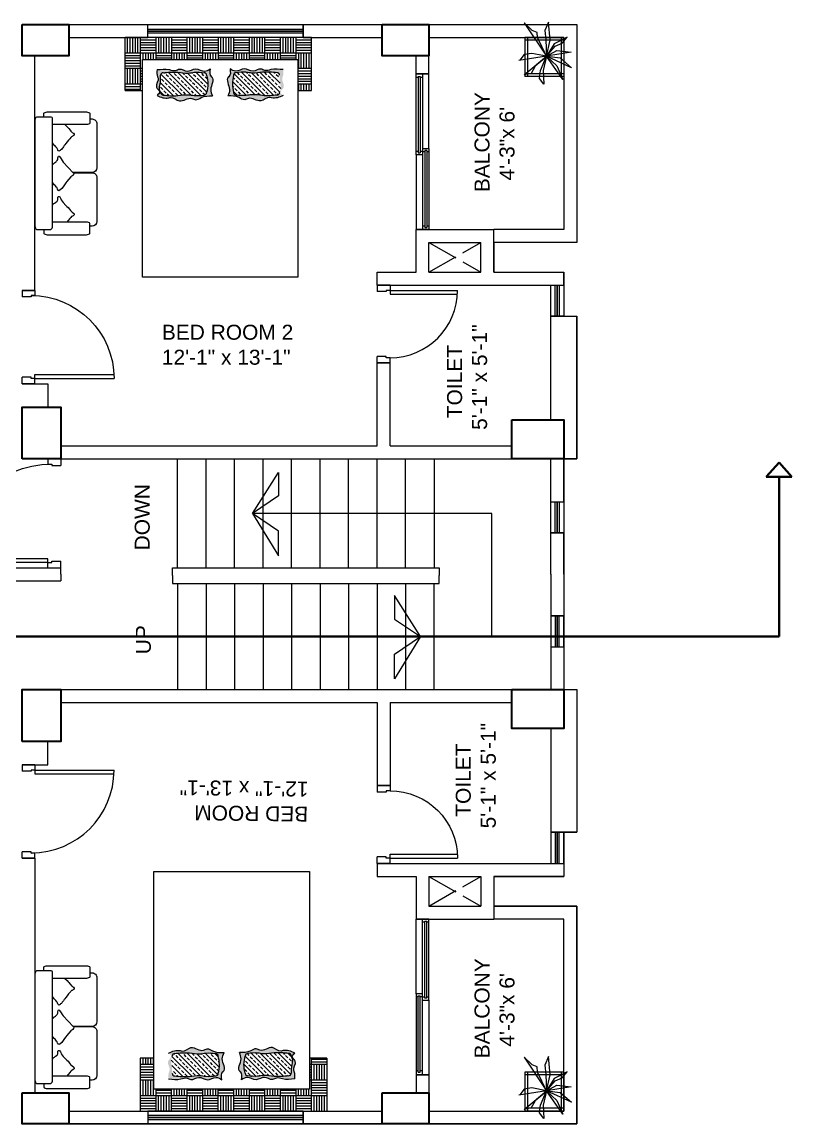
# Model space of a CAD drawing. Header units: inches. Extents: x -6918 to 21732, y -6368 to 1797.
# Drawn here: x 12788.4 to 13085.5, y -3808.2 to -3383.2 of the extents above; entities that cross this region are included whole.
import ezdxf

# ---------------------------------------------------------------- set-up
doc = ezdxf.new("R2010")
doc.units = ezdxf.units.IN
doc.header["$MEASUREMENT"] = 0
doc.linetypes.add('ACAD_ISO02W100', pattern=[15, 12, -3])
for name, color, linetype, lineweight in [('COLOUMN', 10, 'Continuous', 35), ('DIM', 10, 'Continuous', 18), ('dim-8', 7, 'Continuous', 9), ('Dimensoin', 98, 'Continuous', 9), ('Door', 6, 'Continuous', 15), ('FTOB', 252, 'Continuous', 18), ('funiture', 250, 'Continuous', 9), ('FUR', 251, 'Continuous', 9), ('furniture', 21, 'Continuous', 15), ('LINE', 250, 'Continuous', 15), ('Raling', 1, 'Continuous', 15), ('STAIR', 32, 'Continuous', 25), ('Varanda', 16, 'Continuous', 15), ('WALL', 7, 'Continuous', 20), ('WINDOW', 5, 'Continuous', 25)]:
    doc.layers.add(name, color=color, linetype=linetype, lineweight=lineweight)
doc.layers.add('DOT', color=140, linetype='ACAD_ISO02W100')
doc.styles.get("Standard").update_dxf_attribs({"font": 'arial.ttf'})

# ---------------------------------------------------------------- blocks, each defined once
blk = doc.blocks.new('A$C71373806')
at = {"layer": 'Door'}
for p, q in [((2, 5), (2, 31)), ((3.5, 5), (3.5, 30.96)), ((0, 5), (0, 0)), ((0, 5), (2, 5)), ((2, 5), (2, 3.5)), ((2, 5), (3.5, 5)), ((28, 5), (28, 3.5)), ((30, 5), (28, 5)), ((30, 5), (30, 0)), ((0, 0), (2.5, 0)), ((2, 3.5), (2.5, 3.5)), ((2.5, 3.5), (2.5, 0)), ((27.5, 3.5), (27.5, 0)), ((28, 3.5), (27.5, 3.5)), ((30, 0), (27.5, 0))]:
    blk.add_line(p, q, dxfattribs=at)
blk.add_arc((2, 5), 26, 0, 90, dxfattribs=at)
blk = doc.blocks.new('M door')
at = {"layer": 'Door'}
for p, q in [((10890.88, 11660.35), (10895.88, 11660.35)), ((10890.88, 11660.35), (10890.88, 11658.35)), ((10890.88, 11658.35), (10892.38, 11658.35)), ((10892.38, 11658.35), (10892.38, 11657.85)), ((10892.38, 11657.85), (10895.88, 11657.85)), ((10895.88, 11660.35), (10895.88, 11657.85)), ((10890.88, 11627.85), (10860.42, 11627.85)), ((10890.88, 11626.35), (10890.88, 11627.85)), ((10890.88, 11626.35), (10860.38, 11626.35)), ((10890.88, 11624.35), (10890.88, 11626.35)), ((10890.88, 11626.35), (10892.38, 11626.35)), ((10890.88, 11624.35), (10895.88, 11624.35)), ((10892.38, 11626.85), (10895.88, 11626.85)), ((10892.38, 11626.35), (10892.38, 11626.85)), ((10895.88, 11624.35), (10895.88, 11626.85))]:
    blk.add_line(p, q, dxfattribs=at)
blk.add_arc((10892.38, 11626.35), 32, 90, 180, dxfattribs=at)
blk = doc.blocks.new('door')
at = {"layer": 'Door'}
for p, q in [((380.47, 5770.2), (375.47, 5770.2)), ((375.47, 5770.2), (375.47, 5767.7)), ((378.97, 5767.7), (375.47, 5767.7)), ((380.47, 5768.2), (378.97, 5768.2)), ((378.97, 5768.2), (378.97, 5767.7)), ((380.47, 5770.2), (380.47, 5768.2)), ((375.47, 5728.2), (375.47, 5730.7)), ((378.97, 5730.7), (375.47, 5730.7)), ((378.97, 5730.2), (378.97, 5730.7)), ((380.47, 5730.2), (378.97, 5730.2)), ((380.47, 5731.7), (416.94, 5731.7)), ((380.47, 5730.2), (380.47, 5731.7)), ((380.47, 5730.2), (416.97, 5730.2)), ((380.47, 5728.2), (380.47, 5730.2)), ((380.47, 5728.2), (375.47, 5728.2))]:
    blk.add_line(p, q, dxfattribs=at)
blk.add_arc((378.97, 5730.2), 38, 0, 90, dxfattribs=at)
blk = doc.blocks.new('ADFSDF')
at = {"layer": 'COLOUMN'}
for points in [[(-22315.73, -19438.6), (-22315.73, -19456.6), (-22327.73, -19456.6), (-22327.73, -19438.6)], [(-22180.23, -19438.6), (-22160.23, -19438.6), (-22160.23, -19453.6), (-22180.23, -19453.6)], [(-22071.23, -19438.6), (-22051.23, -19438.6), (-22051.23, -19453.6), (-22071.23, -19453.6)], [(-21903.73, -19438.6), (-21903.73, -19456.6), (-21915.73, -19456.6), (-21915.73, -19438.6)], [(-22315.73, -19577.6), (-22315.73, -19595.6), (-22327.73, -19595.6), (-22327.73, -19577.6)], [(-21903.73, -19577.6), (-21903.73, -19595.6), (-21915.73, -19595.6), (-21915.73, -19577.6)], [(-22160.23, -19627.6), (-22160.23, -19647.6), (-22175.23, -19647.6), (-22175.23, -19627.6)], [(-22056.23, -19627.6), (-22056.23, -19647.6), (-22071.23, -19647.6), (-22071.23, -19627.6)]]:
    blk.add_lwpolyline(points, close=True, dxfattribs=at)
blk = doc.blocks.new('A$C33DE3946')
at = {"layer": 'funiture', "linetype": 'ByBlock', "ltscale": 50}
h = blk.add_hatch(color=146, dxfattribs=at)
edge = h.paths.add_edge_path()
edge.add_spline(control_points=[(26.11, 44.95), (25.33, 45.31), (23.06, 46.36), (19.74, 43.94), (18.12, 46.16), (16.86, 45.98), (15.66, 45.81)], knot_values=[0, 0, 0, 0, 2.535089, 7.417238, 7.565084, 10.641303, 10.641303, 10.641303, 10.641303], degree=3, periodic=0)
edge.add_spline(control_points=[(15.66, 45.81), (16.11, 46.53), (17.22, 48.33), (14.72, 51.39), (17.5, 54.6), (15.14, 57.26), (16.65, 59.45), (15.53, 62.38), (15.8, 64.74), (15.97, 66.32)], knot_values=[0, 0, 0, 0, 2.365898, 5.877054, 9.315251, 12.442743, 14.040477, 16.397017, 21.143287, 21.143287, 21.143287, 21.143287], degree=3, periodic=0)
edge.add_spline(control_points=[(15.97, 66.32), (16.94, 66.42), (18.07, 66.54), (20.14, 65.41), (22.47, 67.79), (24.5, 64.66), (25.5, 65.85), (25.92, 66.35)], knot_values=[0, 0, 0, 0, 2.808231, 3.268551, 6.873507, 9.111892, 10.726097, 10.726097, 10.726097, 10.726097], degree=3, periodic=0)
edge.add_spline(control_points=[(25.92, 66.35), (26.58, 64.85), (27.34, 63.09), (26.29, 60.15), (29.54, 57.41), (26.08, 53.93), (28.02, 51.24), (26.07, 48.7), (26.09, 46.44), (26.11, 44.95)], knot_values=[0, 0, 0, 0, 4.610529, 5.374615, 9.016949, 13.930416, 15.45398, 17.711327, 22.172351, 22.172351, 22.172351, 22.172351], degree=3, periodic=0)
edge = h.paths.add_edge_path(flags=16)
edge.add_spline(control_points=[(18.14, 47.2), (19.28, 46.96), (21.49, 46.49), (23.7, 46.97), (24.78, 47.2)], knot_values=[0, 0, 0, 0, 3.429086, 6.69861, 6.69861, 6.69861, 6.69861], degree=3, periodic=0)
edge.add_ellipse((24.78, 48.2), major_axis=(0.708, 0.708), ratio=1, start_angle=225.0292, end_angle=312.4047)
edge.add_spline(control_points=[(25.78, 48.15), (25.92, 49.42), (26.15, 51.51), (25.4, 54.88), (26.27, 58.89), (25.96, 62.08), (25.78, 63.96)], knot_values=[0, 0, 0, 0, 3.808144, 6.257194, 10.21247, 15.843289, 15.843289, 15.843289, 15.843289], degree=3, periodic=0)
edge.add_ellipse((24.78, 63.96), major_axis=(0.707, 0.707), ratio=1, start_angle=315.4095, end_angle=405)
edge.add_spline(control_points=[(24.78, 64.96), (24.32, 65.16), (23.28, 65.63), (21.02, 64.97), (19.27, 64.96), (18.14, 64.96)], knot_values=[0, 0, 0, 0, 1.462449, 3.329855, 6.731129, 6.731129, 6.731129, 6.731129], degree=3, periodic=0)
edge.add_ellipse((18.14, 63.96), major_axis=(-0.707, 0.707), ratio=1, start_angle=-45, end_angle=45)
edge.add_spline(control_points=[(17.14, 63.96), (16.96, 62.08), (16.65, 58.89), (17.52, 54.88), (16.77, 51.51), (17, 49.42), (17.15, 48.15)], knot_values=[0, 0, 0, 0, 5.630819, 9.586095, 12.035145, 15.843289, 15.843289, 15.843289, 15.843289], degree=3, periodic=0)
edge.add_ellipse((18.14, 48.2), major_axis=(0.707, 0.707), ratio=1, start_angle=137.5277, end_angle=225)
h = blk.add_hatch(color=146, dxfattribs=at)
edge = h.paths.add_edge_path()
edge.add_spline(control_points=[(25.92, 17.65), (25.5, 18.15), (24.5, 19.34), (22.47, 16.21), (20.14, 18.59), (18.07, 17.46), (16.94, 17.58), (15.97, 17.68)], knot_values=[0, 0, 0, 0, 1.614205, 3.85259, 7.457546, 7.917867, 10.726097, 10.726097, 10.726097, 10.726097], degree=3, periodic=0)
edge.add_spline(control_points=[(15.97, 17.68), (15.8, 19.26), (15.53, 21.62), (16.65, 24.55), (15.14, 26.74), (17.5, 29.4), (14.72, 32.61), (17.22, 35.67), (16.11, 37.47), (15.66, 38.19)], knot_values=[0, 0, 0, 0, 4.74627, 7.10281, 8.700544, 11.828036, 15.266233, 18.777389, 21.143287, 21.143287, 21.143287, 21.143287], degree=3, periodic=0)
edge.add_spline(control_points=[(15.66, 38.19), (16.86, 38.02), (18.12, 37.84), (19.74, 40.06), (23.06, 37.64), (25.33, 38.69), (26.11, 39.05)], knot_values=[0, 0, 0, 0, 3.076219, 3.224065, 8.106215, 10.641303, 10.641303, 10.641303, 10.641303], degree=3, periodic=0)
edge.add_spline(control_points=[(26.11, 39.05), (26.09, 37.56), (26.07, 35.3), (28.02, 32.76), (26.08, 30.07), (29.54, 26.59), (26.29, 23.85), (27.34, 20.91), (26.58, 19.15), (25.92, 17.65)], knot_values=[0, 0, 0, 0, 4.461025, 6.718371, 8.241935, 13.155403, 16.797737, 17.561823, 22.172351, 22.172351, 22.172351, 22.172351], degree=3, periodic=0)
edge = h.paths.add_edge_path(flags=16)
edge.add_spline(control_points=[(24.78, 36.8), (23.7, 37.03), (21.49, 37.51), (19.28, 37.04), (18.14, 36.8)], knot_values=[0, 0, 0, 0, 3.269523, 6.69861, 6.69861, 6.69861, 6.69861], degree=3, periodic=0)
edge.add_ellipse((18.14, 35.8), major_axis=(-0.707, 0.707), ratio=1, start_angle=-45, end_angle=42.4723)
edge.add_spline(control_points=[(17.15, 35.85), (17, 34.58), (16.77, 32.49), (17.52, 29.12), (16.65, 25.11), (16.96, 21.92), (17.14, 20.04)], knot_values=[0, 0, 0, 0, 3.808144, 6.257194, 10.21247, 15.843289, 15.843289, 15.843289, 15.843289], degree=3, periodic=0)
edge.add_ellipse((18.14, 20.04), major_axis=(0.707, 0.707), ratio=1, start_angle=135, end_angle=225)
edge.add_spline(control_points=[(18.14, 19.04), (19.27, 19.04), (21.02, 19.03), (23.28, 18.37), (24.32, 18.84), (24.78, 19.04)], knot_values=[0, 0, 0, 0, 3.401273, 5.26868, 6.731129, 6.731129, 6.731129, 6.731129], degree=3, periodic=0)
edge.add_ellipse((24.78, 20.04), major_axis=(-0.707, 0.707), ratio=1, start_angle=135, end_angle=224.5905)
edge.add_spline(control_points=[(25.78, 20.04), (25.96, 21.92), (26.27, 25.11), (25.4, 29.12), (26.15, 32.49), (25.92, 34.58), (25.78, 35.85)], knot_values=[0, 0, 0, 0, 5.630819, 9.586095, 12.035145, 15.843289, 15.843289, 15.843289, 15.843289], degree=3, periodic=0)
edge.add_ellipse((24.78, 35.8), major_axis=(-0.708, 0.708), ratio=1, start_angle=227.5953, end_angle=314.9708)
at = {"layer": 'funiture', "color": 146, "linetype": 'ByBlock', "lineweight": 9, "ltscale": 50}
for p, q in [((9.59, 77.31), (3.59, 77.31)), ((3.59, 77.31), (3.59, 71.31)), ((4.59, 77.31), (4.59, 71.31)), ((5.59, 77.31), (5.59, 71.31)), ((6.59, 77.31), (6.59, 71.31)), ((7.59, 77.31), (7.59, 71.31)), ((8.59, 77.31), (8.59, 71.31)), ((15.59, 77.31), (9.59, 77.31)), ((9.59, 77.31), (9.59, 71.31)), ((21.59, 77.31), (15.59, 77.31)), ((15.59, 77.31), (15.59, 72)), ((16.59, 77.31), (16.59, 72)), ((17.59, 77.31), (17.59, 72)), ((18.59, 77.31), (18.59, 72)), ((19.59, 77.31), (19.59, 72)), ((20.59, 77.31), (20.59, 72)), ((24, 77.31), (21.59, 77.31)), ((21.59, 77.31), (21.59, 72)), ((24, 72), (24, 77.31)), ((15.59, 76.31), (9.59, 76.31)), ((15.59, 75.31), (9.59, 75.31)), ((15.59, 74.31), (9.59, 74.31)), ((15.59, 73.31), (9.59, 73.31)), ((15.59, 72.31), (9.59, 72.31)), ((24, 76.31), (21.59, 76.31)), ((24, 75.31), (21.59, 75.31)), ((24, 74.31), (21.59, 74.31)), ((24, 73.31), (21.59, 73.31)), ((24, 72.31), (21.59, 72.31)), ((9.59, 71.31), (3.59, 71.31)), ((3.59, 71.31), (3.59, 65.31)), ((9.59, 70.31), (3.59, 70.31)), ((9.59, 69.31), (3.59, 69.31)), ((9.59, 68.31), (3.59, 68.31)), ((12, 71.31), (9.59, 71.31)), ((9.59, 71.31), (9.59, 65.31)), ((10.59, 71.31), (10.59, 65.31)), ((11.59, 71.31), (11.59, 65.31)), ((9.59, 67.31), (3.59, 67.31)), ((9.59, 66.31), (3.59, 66.31)), ((3.59, 65.31), (3.59, 59.31)), ((9.59, 65.31), (3.59, 65.31)), ((4.59, 65.31), (4.59, 59.31)), ((5.59, 65.31), (5.59, 59.31)), ((6.59, 65.31), (6.59, 59.31)), ((7.59, 65.31), (7.59, 59.31)), ((8.59, 65.31), (8.59, 59.31)), ((9.59, 65.31), (9.59, 59.31)), ((12, 65.31), (9.59, 65.31)), ((12, 64.31), (9.59, 64.31)), ((12, 63.31), (9.59, 63.31)), ((12, 62.31), (9.59, 62.31)), ((12, 61.31), (9.59, 61.31)), ((12, 60.31), (9.59, 60.31)), ((9.59, 59.31), (3.59, 59.31)), ((3.59, 59.31), (3.59, 53.31)), ((9.59, 58.31), (3.59, 58.31)), ((9.59, 57.31), (3.59, 57.31)), ((9.59, 56.31), (3.59, 56.31)), ((9.59, 55.31), (3.59, 55.31)), ((12, 59.31), (9.59, 59.31)), ((9.59, 59.31), (9.59, 53.31)), ((10.59, 59.31), (10.59, 53.31)), ((11.59, 59.31), (11.59, 53.31)), ((9.59, 54.31), (3.59, 54.31)), ((9.59, 53.31), (3.59, 53.31)), ((3.59, 53.31), (3.59, 47.31)), ((4.59, 53.31), (4.59, 47.31)), ((5.59, 53.31), (5.59, 47.31)), ((6.59, 53.31), (6.59, 47.31)), ((7.59, 53.31), (7.59, 47.31)), ((8.59, 53.31), (8.59, 47.31)), ((12, 53.31), (9.59, 53.31)), ((9.59, 53.31), (9.59, 47.31)), ((12, 52.31), (9.59, 52.31)), ((12, 51.31), (9.59, 51.31)), ((9.59, 47.31), (3.59, 47.31)), ((3.59, 47.31), (3.59, 41.31)), ((12, 50.31), (9.59, 50.31)), ((12, 49.31), (9.59, 49.31)), ((12, 48.31), (9.59, 48.31)), ((12, 47.31), (9.59, 47.31)), ((9.59, 47.31), (9.59, 41.31)), ((10.59, 47.31), (10.59, 41.31)), ((11.59, 47.31), (11.59, 41.31)), ((9.59, 46.31), (3.59, 46.31)), ((9.59, 45.31), (3.59, 45.31)), ((9.59, 44.31), (3.59, 44.31)), ((9.59, 43.31), (3.59, 43.31)), ((9.59, 42.31), (3.59, 42.31)), ((9.59, 41.31), (3.59, 41.31)), ((3.59, 41.31), (3.59, 35.31)), ((4.59, 41.31), (4.59, 35.31)), ((5.59, 41.31), (5.59, 35.31)), ((6.59, 41.31), (6.59, 35.31)), ((7.59, 41.31), (7.59, 35.31)), ((8.59, 41.31), (8.59, 35.31)), ((12, 41.31), (9.59, 41.31)), ((9.59, 41.31), (9.59, 35.31)), ((12, 40.31), (9.59, 40.31)), ((12, 39.31), (9.59, 39.31)), ((12, 38.31), (9.59, 38.31)), ((9.59, 35.31), (3.59, 35.31)), ((3.59, 35.31), (3.59, 29.31)), ((9.59, 34.31), (3.59, 34.31)), ((12, 37.31), (9.59, 37.31)), ((12, 36.31), (9.59, 36.31)), ((12, 35.31), (9.59, 35.31)), ((9.59, 35.31), (9.59, 29.31)), ((10.59, 35.31), (10.59, 29.31)), ((11.59, 35.31), (11.59, 29.31)), ((9.59, 33.31), (3.59, 33.31)), ((9.59, 32.31), (3.59, 32.31)), ((9.59, 31.31), (3.59, 31.31)), ((9.59, 30.31), (3.59, 30.31)), ((9.59, 29.31), (3.59, 29.31)), ((3.59, 29.31), (3.59, 23.31)), ((4.59, 29.31), (4.59, 23.31)), ((5.59, 29.31), (5.59, 23.31)), ((6.59, 29.31), (6.59, 23.31)), ((7.59, 29.31), (7.59, 23.31)), ((8.59, 29.31), (8.59, 23.31)), ((12, 29.31), (9.59, 29.31)), ((9.59, 29.31), (9.59, 23.31)), ((12, 28.31), (9.59, 28.31)), ((12, 27.31), (9.59, 27.31)), ((12, 26.31), (9.59, 26.31)), ((9.59, 23.31), (3.59, 23.31)), ((3.59, 23.31), (3.59, 17.31)), ((9.59, 22.31), (3.59, 22.31)), ((9.59, 21.31), (3.59, 21.31)), ((12, 25.31), (9.59, 25.31)), ((12, 24.31), (9.59, 24.31)), ((12, 23.31), (9.59, 23.31)), ((9.59, 23.31), (9.59, 17.31)), ((10.59, 23.31), (10.59, 17.31)), ((11.59, 23.31), (11.59, 17.31)), ((9.59, 20.31), (3.59, 20.31)), ((9.59, 19.31), (3.59, 19.31)), ((9.59, 18.31), (3.59, 18.31)), ((9.59, 17.31), (3.59, 17.31)), ((3.59, 17.31), (3.59, 11.31)), ((4.59, 17.31), (4.59, 11.31)), ((5.59, 17.31), (5.59, 11.31)), ((6.59, 17.31), (6.59, 11.31)), ((7.59, 17.31), (7.59, 11.31)), ((8.59, 17.31), (8.59, 11.31)), ((12, 17.31), (9.59, 17.31)), ((9.59, 17.31), (9.59, 11.31)), ((12, 16.31), (9.59, 16.31)), ((12, 15.31), (9.59, 15.31)), ((12, 14.31), (9.59, 14.31)), ((12, 13.31), (9.59, 13.31)), ((9.59, 11.31), (3.59, 11.31)), ((3.59, 11.31), (3.59, 5.31)), ((9.59, 10.31), (3.59, 10.31)), ((9.59, 9.31), (3.59, 9.31)), ((12, 12.31), (9.59, 12.31)), ((15.59, 11.31), (9.59, 11.31)), ((9.59, 11.31), (9.59, 5.31)), ((10.59, 11.31), (10.59, 5.31)), ((11.59, 11.31), (11.59, 5.31)), ((12.59, 11.31), (12.59, 5.31)), ((13.59, 11.31), (13.59, 5.31)), ((14.59, 11.31), (14.59, 5.31)), ((15.59, 12), (15.59, 11.31)), ((21.59, 11.31), (15.59, 11.31)), ((15.59, 11.31), (15.59, 5.31)), ((21.59, 10.31), (15.59, 10.31)), ((21.59, 9.31), (15.59, 9.31)), ((16.59, 12), (16.59, 11.31)), ((17.59, 12), (17.59, 11.31)), ((18.59, 12), (18.59, 11.31)), ((19.59, 12), (19.59, 11.31)), ((20.59, 12), (20.59, 11.31)), ((21.59, 12), (21.59, 11.31)), ((24, 11.31), (21.59, 11.31)), ((21.59, 11.31), (21.59, 5.31)), ((22.59, 11.31), (22.59, 5.31)), ((23.59, 11.31), (23.59, 5.31)), ((24, 5.31), (24, 12)), ((9.59, 8.31), (3.59, 8.31)), ((9.59, 7.31), (3.59, 7.31)), ((9.59, 6.31), (3.59, 6.31)), ((9.59, 5.31), (3.59, 5.31)), ((15.59, 5.31), (9.59, 5.31)), ((21.59, 8.31), (15.59, 8.31)), ((21.59, 7.31), (15.59, 7.31)), ((21.59, 6.31), (15.59, 6.31)), ((21.59, 5.31), (15.59, 5.31)), ((24, 5.31), (21.59, 5.31))]:
    blk.add_line(p, q, dxfattribs=at)
at = {"layer": 'funiture', "color": 146, "ltscale": 20}
for p, q in [((12, 12), (12, 72)), ((12, 72), (96, 72)), ((96, 72), (96, 12)), ((96, 12), (12, 12))]:
    blk.add_line(p, q, dxfattribs=at)
at = {"layer": 'funiture', "color": 146, "linetype": 'ByBlock', "ltscale": 50}
for p, q in [((21.19, 65.12), (16.9, 60.83)), ((24.62, 65.03), (17.04, 57.44)), ((18.79, 64.49), (17.91, 63.61)), ((21.88, 64.05), (21, 63.17)), ((23.21, 65.38), (22.33, 64.49)), ((25.7, 64.34), (25.42, 64.05)), ((17.91, 60.08), (17.02, 59.19)), ((17.46, 63.17), (17.03, 62.73)), ((25.89, 62.76), (17.25, 54.12)), ((19.23, 61.4), (18.35, 60.52)), ((20.56, 62.73), (19.67, 61.84)), ((21, 59.63), (20.12, 58.75)), ((22.33, 60.96), (21.44, 60.08)), ((23.65, 62.29), (22.77, 61.4)), ((24.98, 63.61), (24.09, 62.73)), ((25.42, 60.52), (24.54, 59.63)), ((26.01, 61.11), (25.86, 60.96)), ((26.04, 59.37), (16.95, 50.28)), ((18.35, 56.98), (17.46, 56.1)), ((25.66, 55.46), (17.58, 47.37)), ((19.67, 58.31), (18.79, 57.42)), ((21.44, 56.54), (20.56, 55.66)), ((22.77, 57.87), (21.88, 56.98)), ((24.09, 59.19), (23.21, 58.31)), ((24.54, 56.1), (23.65, 55.21)), ((25.86, 57.42), (24.98, 56.54)), ((17.46, 52.56), (16.99, 52.09)), ((18.79, 53.89), (17.91, 53)), ((20.12, 55.21), (19.23, 54.33)), ((20.56, 52.12), (19.67, 51.24)), ((25.92, 52.18), (20.52, 46.78)), ((21.88, 53.45), (21, 52.56)), ((23.21, 54.77), (22.33, 53.89)), ((23.65, 51.68), (22.77, 50.79)), ((24.98, 53), (24.09, 52.12)), ((25.71, 53.74), (25.42, 53.45)), ((17.91, 49.47), (17.09, 48.65)), ((19.23, 50.79), (18.35, 49.91)), ((19.67, 47.7), (18.99, 47.02)), ((21, 49.03), (20.12, 48.14)), ((22.33, 50.35), (21.44, 49.47)), ((22.77, 47.26), (22.27, 46.76)), ((24.09, 48.58), (23.21, 47.7)), ((25.82, 48.54), (24.39, 47.11)), ((25.42, 49.91), (24.54, 49.03)), ((25.98, 50.47), (25.86, 50.35)), ((25.91, 34.5), (16.93, 25.51)), ((21.62, 37.27), (16.94, 32.6)), ((17.02, 34.44), (17, 34.42)), ((24.7, 36.82), (17.28, 29.4)), ((18.35, 35.77), (17.46, 34.88)), ((19.67, 37.09), (18.79, 36.21)), ((20.12, 34), (19.23, 33.12)), ((21.44, 35.33), (20.56, 34.44)), ((22.77, 36.65), (21.88, 35.77)), ((23.23, 37.11), (23.21, 37.09)), ((24.54, 34.88), (23.65, 34)), ((25.74, 36.09), (24.98, 35.33)), ((25.79, 30.83), (16.97, 22.01)), ((17.46, 31.35), (17.11, 31)), ((18.79, 32.68), (17.91, 31.79)), ((20.56, 30.91), (19.67, 30.02)), ((21.88, 32.23), (21, 31.35)), ((23.21, 33.56), (22.33, 32.68)), ((23.65, 30.47), (22.77, 29.58)), ((24.98, 31.79), (24.09, 30.91)), ((25.98, 32.8), (25.42, 32.23)), ((17.91, 28.26), (17.16, 27.51)), ((25.79, 27.3), (17.66, 19.17)), ((19.23, 29.58), (18.35, 28.7)), ((19.67, 26.49), (18.79, 25.6)), ((21, 27.81), (20.12, 26.93)), ((22.33, 29.14), (21.44, 28.26)), ((22.77, 26.05), (21.88, 25.16)), ((24.09, 27.37), (23.21, 26.49)), ((25.42, 28.7), (24.54, 27.81)), ((25.86, 25.6), (24.98, 24.72)), ((17.02, 23.84), (16.88, 23.7)), ((18.35, 25.16), (17.46, 24.28)), ((18.79, 22.07), (17.91, 21.18)), ((20.12, 23.39), (19.23, 22.51)), ((21.44, 24.72), (20.56, 23.84)), ((26.04, 24.02), (20.94, 18.91)), ((21.88, 21.63), (21, 20.74)), ((23.21, 22.95), (22.33, 22.07)), ((24.54, 24.28), (23.65, 23.39)), ((25.97, 22.17), (25.42, 21.63)), ((17.46, 20.74), (17.11, 20.39)), ((20.56, 20.3), (19.67, 19.42)), ((23.65, 19.86), (22.77, 18.97)), ((24.98, 21.18), (24.09, 20.3)), ((25.8, 20.24), (24.46, 18.9))]:
    blk.add_line(p, q, dxfattribs=at)
for centre, start, end in [((18.14, 63.96), 90, 180), ((24.78, 63.96), 0, 90), ((24.78, 48.2), 270.0292, 357.4047), ((24.78, 35.8), 2.5953, 89.9708), ((18.14, 20.04), 180, 270), ((24.78, 20.04), 270, 0)]:
    blk.add_arc(centre, 1, start, end, dxfattribs=at)
at = {"layer": 'funiture', "color": 146, "linetype": 'ByBlock', "lineweight": 0, "ltscale": 50}
for centre, start, end in [((18.14, 48.2), 182.5277, 270), ((18.14, 35.8), 90, 177.4723)]:
    blk.add_arc(centre, 1, start, end, dxfattribs=at)
at = {"layer": 'funiture', "color": 146, "linetype": 'ByBlock', "ltscale": 50}
for points, knots in [([(15.97, 66.32), (15.8, 64.74), (15.53, 62.38), (16.65, 59.45), (15.14, 57.26), (17.5, 54.6), (14.72, 51.39), (17.22, 48.33), (16.11, 46.53), (15.66, 45.81)], [0, 0, 0, 0, 4.74627, 7.10281, 8.700544, 11.828036, 15.266233, 18.777389, 21.143287, 21.143287, 21.143287, 21.143287]), ([(17.14, 63.96), (16.96, 62.08), (16.65, 58.89), (17.52, 54.88), (16.77, 51.51), (17, 49.42), (17.15, 48.15)], [0, 0, 0, 0, 5.630819, 9.586095, 12.035145, 15.843289, 15.843289, 15.843289, 15.843289]), ([(25.78, 63.96), (25.96, 62.08), (26.27, 58.89), (25.4, 54.88), (26.15, 51.51), (25.92, 49.42), (25.78, 48.15)], [0, 0, 0, 0, 5.630819, 9.586095, 12.035145, 15.843289, 15.843289, 15.843289, 15.843289]), ([(25.92, 66.35), (26.58, 64.85), (27.34, 63.09), (26.29, 60.15), (29.54, 57.41), (26.08, 53.93), (28.02, 51.24), (26.07, 48.7), (26.09, 46.44), (26.11, 44.95)], [0, 0, 0, 0, 4.610529, 5.374615, 9.016949, 13.930416, 15.45398, 17.711327, 22.172351, 22.172351, 22.172351, 22.172351]), ([(18.14, 47.2), (19.28, 46.96), (21.49, 46.49), (23.7, 46.97), (24.78, 47.2)], [0, 0, 0, 0, 3.429086, 6.69861, 6.69861, 6.69861, 6.69861]), ([(15.66, 45.81), (16.86, 45.98), (18.12, 46.16), (19.74, 43.94), (23.06, 46.36), (25.33, 45.31), (26.11, 44.95)], [0, 0, 0, 0, 3.076219, 3.224065, 8.106215, 10.641303, 10.641303, 10.641303, 10.641303]), ([(15.66, 38.19), (16.86, 38.02), (18.12, 37.84), (19.74, 40.06), (23.06, 37.64), (25.33, 38.69), (26.11, 39.05)], [0, 0, 0, 0, 3.076219, 3.224065, 8.106215, 10.641303, 10.641303, 10.641303, 10.641303]), ([(25.92, 17.65), (26.58, 19.15), (27.34, 20.91), (26.29, 23.85), (29.54, 26.59), (26.08, 30.07), (28.02, 32.76), (26.07, 35.3), (26.09, 37.56), (26.11, 39.05)], [0, 0, 0, 0, 4.610529, 5.374615, 9.016949, 13.930416, 15.45398, 17.711327, 22.172351, 22.172351, 22.172351, 22.172351]), ([(15.97, 17.68), (15.8, 19.26), (15.53, 21.62), (16.65, 24.55), (15.14, 26.74), (17.5, 29.4), (14.72, 32.61), (17.22, 35.67), (16.11, 37.47), (15.66, 38.19)], [0, 0, 0, 0, 4.74627, 7.10281, 8.700544, 11.828036, 15.266233, 18.777389, 21.143287, 21.143287, 21.143287, 21.143287]), ([(17.14, 20.04), (16.96, 21.92), (16.65, 25.11), (17.52, 29.12), (16.77, 32.49), (17, 34.58), (17.15, 35.85)], [0, 0, 0, 0, 5.630819, 9.586095, 12.035145, 15.843289, 15.843289, 15.843289, 15.843289]), ([(18.14, 36.8), (19.28, 37.04), (21.49, 37.51), (23.7, 37.03), (24.78, 36.8)], [0, 0, 0, 0, 3.429086, 6.69861, 6.69861, 6.69861, 6.69861]), ([(25.78, 20.04), (25.96, 21.92), (26.27, 25.11), (25.4, 29.12), (26.15, 32.49), (25.92, 34.58), (25.78, 35.85)], [0, 0, 0, 0, 5.630819, 9.586095, 12.035145, 15.843289, 15.843289, 15.843289, 15.843289]), ([(15.97, 17.68), (16.94, 17.58), (18.07, 17.46), (20.14, 18.59), (22.47, 16.21), (24.5, 19.34), (25.5, 18.15), (25.92, 17.65)], [0, 0, 0, 0, 2.808231, 3.268551, 6.873507, 9.111892, 10.726097, 10.726097, 10.726097, 10.726097]), ([(24.78, 19.04), (24.32, 18.84), (23.28, 18.37), (21.02, 19.03), (19.27, 19.04), (18.14, 19.04)], [0, 0, 0, 0, 1.462449, 3.329855, 6.731129, 6.731129, 6.731129, 6.731129])]:
    blk.add_open_spline(points, degree=3, knots=knots, dxfattribs=at)
blk = doc.blocks.new('FTOB')
at = {"layer": 'FTOB', "color": 72}
for p, q in [((1356.22, 2644.41), (1360.62, 2634.82)), ((1362.23, 2644.29), (1360.62, 2634.82)), ((1351.64, 2641.12), (1360.62, 2634.82)), ((1353.43, 2626.2), (1360.62, 2634.82)), ((1360.62, 2634.82), (1359.01, 2624.1)), ((1373.58, 2626.2), (1360.62, 2634.82))]:
    blk.add_line(p, q, dxfattribs=at)
at = {"layer": 'FTOB'}
for p, q in [((1352.86, 2641.48), (1352.86, 2626.48)), ((1367.86, 2641.48), (1352.86, 2641.48)), ((1367.86, 2640.43), (1352.86, 2640.43)), ((1353.91, 2641.48), (1353.91, 2626.48)), ((1366.81, 2641.48), (1366.81, 2626.48)), ((1367.86, 2641.48), (1367.86, 2626.48)), ((1367.86, 2627.53), (1352.86, 2627.53)), ((1367.86, 2626.48), (1352.86, 2626.48))]:
    blk.add_line(p, q, dxfattribs=at)
at = {"layer": 'FTOB', "color": 72, "flags": 128}
for points in [[(1360.68, 2635.07), (1359.98, 2640.05), (1356.22, 2644.41)], [(1360.62, 2634.82), (1362.86, 2638.86), (1362.23, 2644.29)], [(1360.53, 2635), (1356.89, 2638.84), (1351.64, 2641.12)], [(1349.94, 2633.78), (1352.1, 2632.11), (1355.1, 2632.46), (1360.62, 2634.82)], [(1360.62, 2634.82), (1367.84, 2631.39), (1369.86, 2631.28), (1370.64, 2629.34), (1373.58, 2626.2)]]:
    blk.add_lwpolyline(points, dxfattribs=at)
blk.add_lwpolyline([(1360.62, 2634.82), (1364.51, 2638.16), (1365.66, 2640.82), (1368.01, 2642.77), (1365.44, 2637.73)], close=True, dxfattribs=at)
at = {"layer": 'FTOB', "color": 72, "extrusion": (0, 0, -1), "flags": 128}
for points in [[(-1360.39, 2634.89), (-1356.77, 2630.41), (-1354.02, 2628.9), (-1353.43, 2626.2)], [(-1360.62, 2634.82), (-1366.83, 2636.26), (-1373.85, 2635.62)], [(-1373.85, 2635.62), (-1370.58, 2634.19), (-1366.99, 2634.63), (-1360.62, 2634.82)], [(-1360.62, 2634.82), (-1355.16, 2633.58), (-1349.94, 2633.78)], [(-1360.62, 2634.82), (-1361.76, 2629.13), (-1361.31, 2626.18), (-1359.11, 2624.5)]]:
    blk.add_lwpolyline(points, dxfattribs=at)
blk = doc.blocks.new('A$C32D36C69')
at = {"layer": 'FUR'}
for points in [[(3.02, 23.85), (44.08, 23.85, -0.237245), (45.38, 23.27), (45.38, 17.75, -0.239259), (44.08, 17.1), (2.39, 17.1, -0.373324), (1.95, 17.57), (1.95, 23.26, -0.259578), (3.02, 23.85, -0.458998)], [(1.95, 20.39), (0.47, 20.39, 0.000201), (0.29, 20.27, 0.125644), (0, 18.8), (0, 4.32, 0.112539), (0.28, 2.84), (0.47, 2.71), (4.38, 2.71), (4.55, 2.84, 0.107081), (4.85, 4.32), (4.85, 17.1)], [(4.85, 12.29), (5.68, 11.39), (6.1, 11), (6.43, 10.73), (7, 10.3), (7.36, 10.01), (7.68, 9.71), (7.87, 9.5), (8.06, 9.22), (8.13, 9.13), (8.17, 9.08), (8.24, 8.97), (8.56, 8.73), (8.7, 8.71), (8.83, 8.73), (8.94, 8.81), (9.06, 8.92), (9.22, 9.12), (9.36, 9.36), (9.46, 9.52), (9.56, 9.71), (9.69, 9.89), (9.84, 10.04), (10.32, 10.4), (10.85, 10.86), (11.5, 11.43), (12.17, 11.98), (12.71, 12.37), (12.98, 12.54), (13.44, 12.83), (13.77, 13.08), (14.05, 13.31), (14.46, 13.68), (14.7, 13.95), (14.86, 14.15), (15.01, 14.35, 0.398667), (14.95, 14.96), (14.65, 15.08), (14.32, 15.21), (14.03, 15.33), (13.87, 15.43), (13.42, 15.81), (13.12, 16.09), (12.9, 16.31), (12.76, 16.46), (12.37, 16.76), (12.14, 16.94), (11.74, 17.09)], [(36.22, 17.1), (36.01, 17.06, 0.261458), (35.35, 16.55), (35.18, 16.31), (34.88, 15.9), (34.4, 15.35), (33.87, 15.04), (33.12, 15), (32.88, 14.98), (32.71, 14.92), (32.6, 14.73), (32.65, 14.52), (32.79, 14.32), (33.2, 14.05), (33.47, 13.91), (33.87, 13.69), (34.4, 13.32), (34.9, 12.96), (36.05, 11.89), (36.41, 11.51), (36.79, 11.09), (37.48, 10.54), (38.04, 10.11), (38.62, 9.55), (39.01, 9.03), (39.04, 8.97), (39.27, 8.77), (39.5, 8.71), (39.72, 8.78), (40.02, 9.12), (40.31, 9.62), (40.37, 9.72), (40.65, 10.04), (41.14, 10.41), (41.84, 11.02), (42.49, 11.57)], [(45.38, 20.39), (46.86, 20.39, -0.000201), (47.05, 20.27, -0.125644), (47.34, 18.8), (47.34, 4.32, -0.112539), (47.06, 2.84), (46.86, 2.71), (42.96, 2.71), (42.79, 2.84, -0.107081), (42.49, 4.32), (42.49, 17.1)], [(2.7, 2.71), (2.7, 1.81, 0.422461), (4.57, 0), (21.51, 0, 0.405948), (23.38, 1.81), (23.38, 9.1)], [(23.42, 9.04), (23.42, 1.81, 0.422528), (25.29, 0), (42.23, 0, 0.405948), (44.1, 1.81), (44.1, 2.71)]]:
    blk.add_lwpolyline(points, format="xyb", dxfattribs=at)
blk.add_lwpolyline([(20.65, 17.1), (20.44, 17.06), (20.12, 16.88), (19.84, 16.63), (19.6, 16.31), (19.37, 15.98), (19.19, 15.73), (18.98, 15.5), (18.74, 15.29), (18.29, 15.04), (17.74, 15), (17.26, 14.96), (17.02, 14.8), (16.99, 14.55), (17.18, 14.35), (18.12, 13.8), (18.78, 13.35), (19.3, 12.98), (23.42, 9.06), (23.66, 8.91), (24.2, 8.93), (24.56, 9.31), (25, 9.96), (26.81, 11.51), (27.39, 11.98), (28.08, 12.46), (28.85, 12.96), (29.55, 13.54), (30.14, 14.22), (30.39, 14.66), (30.24, 14.91), (30.11, 14.97), (29.82, 15.1), (29.32, 15.3), (29.02, 15.49), (28.34, 16.09), (28.06, 16.39), (27.37, 16.94), (26.85, 17.1)], dxfattribs=at)

msp = doc.modelspace()

# ---------------------------------------------------------------- linework, layer by layer
at = {"layer": 'dim-8', "ltscale": 2}
for points in [[(12806.41, -3384.18), (12927.41, -3384.18)], [(12945.41, -3384.18), (13002.41, -3384.18), (13002.41, -3468.18), (12970.41, -3468.18), (12970.41, -3479.68), (12997.41, -3479.68), (12997.41, -3496.68), (13002.41, -3496.68), (13002.41, -3551.68), (12997.41, -3551.68), (12997.41, -3640.68), (13002.41, -3640.68), (13002.41, -3695.68), (12997.41, -3695.68), (12997.41, -3712.68), (12970.41, -3712.68), (12970.41, -3724.18), (13002.41, -3724.18), (13002.41, -3808.18), (12945.41, -3808.18)], [(12927.41, -3808.18), (12806.41, -3808.18)]]:
    msp.add_lwpolyline(points, dxfattribs=at)
at = {"layer": 'DOT'}
for p, q in [((12945.41, -3468.18), (12965.41, -3479.68)), ((12945.41, -3479.68), (12965.41, -3468.18)), ((12945.41, -3724.18), (12965.41, -3712.68)), ((12945.41, -3712.68), (12965.41, -3724.18))]:
    msp.add_line(p, q, dxfattribs=at)
at = {"layer": 'LINE'}
msp.add_lwpolyline([(12860.66, -3620.18), (12969.67, -3620.18), (12969.67, -3572.68), (12877.39, -3572.68), (12887.39, -3589.01), (12887.39, -3579.51), (12877.39, -3572.68), (12887.39, -3556.88), (12887.39, -3565.94), (12877.39, -3572.68)], dxfattribs=at)
msp.add_lwpolyline([(12942.09, -3620.18), (12932.09, -3636.51), (12932.09, -3627.01), (12942.09, -3620.18), (12932.09, -3604.38), (12932.09, -3613.44)], close=True, dxfattribs=at)
at = {"layer": 'Raling', "color": 18, "lineweight": 40, "true_color": 0x000000}
for p, q in [((13075.46, -3558.54), (13080.46, -3553.12)), ((13085.46, -3558.54), (13080.46, -3553.12)), ((13075.46, -3558.54), (13085.46, -3558.54)), ((13080.46, -3620.12), (13080.46, -3558.54)), ((13080.46, -3620.12), (12370.28, -3620.12))]:
    msp.add_line(p, q, dxfattribs=at)
at = {"layer": 'Raling'}
for points in [[(12846.41, -3596.68), (12846.41, -3593.68), (12949.41, -3593.68), (12949.41, -3596.68)], [(12846.41, -3596.68), (12846.41, -3599.68), (12949.41, -3599.68), (12949.41, -3596.68)]]:
    msp.add_lwpolyline(points, dxfattribs=at)
at = {"layer": 'STAIR'}
for p, q in [((12848.41, -3593.68), (12848.41, -3551.68)), ((12859.41, -3593.68), (12859.41, -3551.68)), ((12870.41, -3593.68), (12870.41, -3551.68)), ((12881.41, -3593.68), (12881.41, -3551.68)), ((12892.41, -3593.68), (12892.41, -3551.68)), ((12903.41, -3593.68), (12903.41, -3551.68)), ((12914.41, -3593.68), (12914.41, -3551.68)), ((12925.41, -3593.68), (12925.41, -3551.68)), ((12936.41, -3593.68), (12936.41, -3551.68)), ((12947.41, -3551.68), (12947.41, -3593.68)), ((12848.41, -3599.68), (12848.41, -3640.68)), ((12859.41, -3599.68), (12859.41, -3640.68)), ((12870.41, -3599.68), (12870.41, -3640.68)), ((12881.41, -3599.68), (12881.41, -3640.68)), ((12892.41, -3599.68), (12892.41, -3640.68)), ((12903.41, -3599.68), (12903.41, -3640.68)), ((12914.41, -3599.68), (12914.41, -3640.68)), ((12925.41, -3599.68), (12925.41, -3640.68)), ((12936.41, -3599.68), (12936.41, -3640.68)), ((12947.41, -3640.68), (12947.41, -3599.68))]:
    msp.add_line(p, q, dxfattribs=at)
at = {"layer": 'Varanda'}
for points in [[(12945.41, -3384.18), (13002.41, -3384.18), (13002.41, -3468.18), (12970.41, -3468.18)], [(12945.41, -3389.18), (12997.41, -3389.18), (12997.41, -3463.18), (12970.41, -3463.18)], [(12945.41, -3808.18), (13002.41, -3808.18), (13002.41, -3724.18), (12970.41, -3724.18)], [(12945.41, -3803.18), (12997.41, -3803.18), (12997.41, -3729.18), (12970.41, -3729.18)]]:
    msp.add_lwpolyline(points, dxfattribs=at)
at = {"layer": 'WALL'}
for p, q in [((12806.41, -3384.18), (12836.91, -3384.18)), ((12836.91, -3389.18), (12836.91, -3384.18)), ((12896.91, -3384.18), (12927.41, -3384.18)), ((12896.91, -3389.18), (12896.91, -3384.18)), ((12806.41, -3389.18), (12836.91, -3389.18)), ((12896.91, -3389.18), (12927.41, -3389.18)), ((12793.41, -3486.68), (12793.41, -3396.18)), ((12940.41, -3403.18), (12940.41, -3396.18)), ((12945.41, -3403.18), (12945.41, -3396.18)), ((12940.41, -3403.18), (12945.41, -3403.18)), ((12940.41, -3479.68), (12940.41, -3463.18)), ((12940.41, -3463.18), (12970.41, -3463.18)), ((12970.41, -3479.68), (12970.41, -3463.18)), ((12945.41, -3479.68), (12945.41, -3468.18)), ((12945.41, -3468.18), (12965.41, -3468.18)), ((12965.41, -3479.68), (12965.41, -3468.18)), ((12925.41, -3484.68), (12925.41, -3479.68)), ((12925.41, -3479.68), (12940.41, -3479.68)), ((12945.41, -3479.68), (12965.41, -3479.68)), ((12970.41, -3479.68), (12997.41, -3479.68)), ((12997.41, -3484.68), (12997.41, -3479.68)), ((12925.41, -3484.68), (12997.41, -3484.68)), ((12788.41, -3486.68), (12793.41, -3486.68)), ((12992.41, -3536.68), (12992.41, -3496.68)), ((12992.41, -3496.68), (13002.41, -3496.68)), ((13002.41, -3551.68), (13002.41, -3496.68)), ((12925.41, -3546.68), (12925.41, -3514.68)), ((12925.41, -3514.68), (12930.41, -3514.68)), ((12930.41, -3546.68), (12930.41, -3514.68)), ((12788.41, -3522.68), (12798.41, -3522.68)), ((12798.41, -3522.68), (12798.41, -3531.68)), ((12803.41, -3546.68), (12925.41, -3546.68)), ((12930.41, -3546.68), (12977.41, -3546.68)), ((12788.41, -3551.68), (12798.41, -3551.68)), ((12803.41, -3551.68), (12977.41, -3551.68)), ((12992.41, -3568.18), (12992.41, -3551.68)), ((12997.41, -3568.18), (12997.41, -3551.68)), ((12997.41, -3551.68), (13002.41, -3551.68)), ((12992.41, -3568.18), (12997.41, -3568.18)), ((12992.41, -3596.18), (12992.41, -3580.18)), ((12992.41, -3580.18), (12997.41, -3580.18)), ((12997.41, -3596.18), (12997.41, -3580.18)), ((12593.41, -3593.68), (12803.41, -3593.68)), ((12803.41, -3596.18), (12803.41, -3593.68)), ((12593.41, -3598.68), (12803.41, -3598.68)), ((12803.41, -3596.18), (12803.41, -3598.68)), ((12992.41, -3596.18), (12992.41, -3612.18)), ((12997.41, -3596.18), (12997.41, -3612.18)), ((12992.41, -3612.18), (12997.41, -3612.18)), ((12992.41, -3624.18), (12992.41, -3640.68)), ((12992.41, -3624.18), (12997.41, -3624.18)), ((12997.41, -3624.18), (12997.41, -3640.68)), ((12788.41, -3640.68), (12798.41, -3640.68)), ((12803.41, -3640.68), (12977.41, -3640.68)), ((12997.41, -3640.68), (13002.41, -3640.68)), ((13002.41, -3640.68), (13002.41, -3695.68)), ((12803.41, -3645.68), (12925.41, -3645.68)), ((12925.41, -3645.68), (12925.41, -3677.68)), ((12930.41, -3645.68), (12930.41, -3677.68)), ((12930.41, -3645.68), (12977.41, -3645.68)), ((12992.41, -3655.68), (12992.41, -3695.68)), ((12798.41, -3669.68), (12798.41, -3660.68)), ((12788.41, -3669.68), (12798.41, -3669.68)), ((12925.41, -3677.68), (12930.41, -3677.68)), ((12992.41, -3695.68), (13002.41, -3695.68)), ((12788.41, -3705.68), (12793.41, -3705.68)), ((12793.41, -3705.68), (12793.41, -3796.18)), ((12925.41, -3707.68), (12925.41, -3712.68)), ((12925.41, -3707.68), (12997.41, -3707.68)), ((12997.41, -3707.68), (12997.41, -3712.68)), ((12925.41, -3712.68), (12940.41, -3712.68)), ((12940.41, -3712.68), (12940.41, -3729.18)), ((12945.41, -3712.68), (12945.41, -3724.18)), ((12945.41, -3712.68), (12965.41, -3712.68)), ((12965.41, -3712.68), (12965.41, -3724.18)), ((12970.41, -3712.68), (12970.41, -3729.18)), ((12970.41, -3712.68), (12997.41, -3712.68)), ((12945.41, -3724.18), (12965.41, -3724.18)), ((12940.41, -3729.18), (12970.41, -3729.18)), ((12940.41, -3789.18), (12940.41, -3796.18)), ((12940.41, -3789.18), (12945.41, -3789.18)), ((12945.41, -3789.18), (12945.41, -3796.18)), ((12806.41, -3803.18), (12836.91, -3803.18)), ((12836.91, -3803.18), (12836.91, -3808.18)), ((12896.91, -3803.18), (12927.41, -3803.18)), ((12896.91, -3803.18), (12896.91, -3808.18)), ((12945.41, -3803.18), (12945.41, -3808.18)), ((12806.41, -3808.18), (12836.91, -3808.18)), ((12896.91, -3808.18), (12927.41, -3808.18))]:
    msp.add_line(p, q, dxfattribs=at)
at = {"layer": 'WINDOW'}
for p, q in [((12940.41, -3434.41), (12940.41, -3403.18)), ((12945.41, -3403.18), (12940.41, -3403.18)), ((12945.41, -3431.92), (12945.41, -3403.18)), ((12945.41, -3431.92), (12945.41, -3463.18)), ((12940.41, -3434.41), (12940.41, -3463.18)), ((12945.41, -3463.18), (12940.41, -3463.18)), ((12943.87, -3461.95), (12942.91, -3461.95)), ((12943.87, -3462.41), (12944.55, -3462.41)), ((12945.41, -3461.95), (12944.55, -3461.95)), ((12940.41, -3757.95), (12940.41, -3729.18)), ((12945.41, -3729.18), (12940.41, -3729.18)), ((12943.87, -3730.41), (12942.91, -3730.41)), ((12943.87, -3729.95), (12944.55, -3729.95)), ((12945.41, -3730.41), (12944.55, -3730.41)), ((12945.41, -3760.43), (12945.41, -3729.18)), ((12940.41, -3757.95), (12940.41, -3789.18)), ((12945.41, -3760.43), (12945.41, -3789.18)), ((12945.41, -3789.18), (12940.41, -3789.18))]:
    msp.add_line(p, q, dxfattribs=at)
at = {"layer": 'WINDOW', "ltscale": 5}
for p, q in [((12942.91, -3403.18), (12942.91, -3463.18)), ((12941.27, -3404.64), (12940.41, -3404.64)), ((12941.27, -3404.18), (12941.27, -3433.64)), ((12941.27, -3404.18), (12941.96, -3404.18)), ((12941.96, -3404.18), (12941.96, -3433.64)), ((12942.91, -3404.64), (12941.96, -3404.64)), ((12941.27, -3433.18), (12940.41, -3433.18)), ((12941.27, -3433.64), (12941.96, -3433.64)), ((12942.91, -3433.18), (12941.96, -3433.18)), ((12942.91, -3431.92), (12945.41, -3431.92)), ((12942.91, -3433.18), (12943.87, -3433.18)), ((12943.87, -3432.72), (12943.87, -3462.41)), ((12944.55, -3432.72), (12943.87, -3432.72)), ((12944.55, -3432.72), (12944.55, -3462.41)), ((12944.55, -3433.18), (12945.41, -3433.18)), ((12942.91, -3434.41), (12940.41, -3434.41)), ((12942.91, -3789.18), (12942.91, -3729.18)), ((12943.87, -3759.64), (12943.87, -3729.95)), ((12944.55, -3759.64), (12944.55, -3729.95)), ((12942.91, -3757.95), (12940.41, -3757.95)), ((12941.27, -3759.18), (12940.41, -3759.18)), ((12941.27, -3788.18), (12941.27, -3758.72)), ((12941.27, -3758.72), (12941.96, -3758.72)), ((12941.96, -3788.18), (12941.96, -3758.72)), ((12942.91, -3759.18), (12941.96, -3759.18)), ((12942.91, -3759.18), (12943.87, -3759.18)), ((12942.91, -3760.43), (12945.41, -3760.43)), ((12944.55, -3759.64), (12943.87, -3759.64)), ((12944.55, -3759.18), (12945.41, -3759.18)), ((12941.27, -3787.72), (12940.41, -3787.72)), ((12941.27, -3788.18), (12941.96, -3788.18)), ((12942.91, -3787.72), (12941.96, -3787.72))]:
    msp.add_line(p, q, dxfattribs=at)
at = {"layer": 'WINDOW'}
for points in [[(12896.91, -3384.18), (12896.91, -3389.18), (12836.91, -3389.18), (12836.91, -3384.18)], [(12896.91, -3385.93), (12896.91, -3387.43), (12836.91, -3387.43), (12836.91, -3385.93)], [(12896.91, -3386.68), (12896.91, -3386.68), (12836.91, -3386.68), (12836.91, -3386.68)], [(12992.41, -3484.68), (12997.41, -3484.68), (12997.41, -3496.68), (12992.41, -3496.68)], [(12994.16, -3484.68), (12995.66, -3484.68), (12995.66, -3496.68), (12994.16, -3496.68)], [(12994.91, -3484.68), (12994.91, -3484.68), (12994.91, -3496.68), (12994.91, -3496.68)], [(12992.41, -3568.18), (12997.41, -3568.18), (12997.41, -3580.18), (12992.41, -3580.18)], [(12994.16, -3568.18), (12995.66, -3568.18), (12995.66, -3580.18), (12994.16, -3580.18)], [(12994.91, -3568.18), (12994.91, -3568.18), (12994.91, -3580.18), (12994.91, -3580.18)], [(12992.41, -3624.18), (12997.41, -3624.18), (12997.41, -3612.18), (12992.41, -3612.18)], [(12994.16, -3624.18), (12995.66, -3624.18), (12995.66, -3612.18), (12994.16, -3612.18)], [(12994.91, -3624.18), (12994.91, -3624.18), (12994.91, -3612.18), (12994.91, -3612.18)], [(12992.41, -3707.68), (12997.41, -3707.68), (12997.41, -3695.68), (12992.41, -3695.68)], [(12994.16, -3707.68), (12995.66, -3707.68), (12995.66, -3695.68), (12994.16, -3695.68)], [(12994.91, -3707.68), (12994.91, -3707.68), (12994.91, -3695.68), (12994.91, -3695.68)], [(12896.91, -3808.18), (12896.91, -3803.18), (12836.91, -3803.18), (12836.91, -3808.18)], [(12896.91, -3806.43), (12896.91, -3804.93), (12836.91, -3804.93), (12836.91, -3806.43)], [(12896.91, -3805.68), (12896.91, -3805.68), (12836.91, -3805.68), (12836.91, -3805.68)]]:
    msp.add_lwpolyline(points, close=True, dxfattribs=at)

# ---------------------------------------------------------------- block references
at = {"layer": 'COLOUMN', "rotation": 89.99999999999999}
msp.add_blockref('ADFSDF', (-6650.18, 18519.55), dxfattribs=at)
at = {"layer": 'DIM', "xscale": -1}
msp.add_blockref('M door', (23684.29, -15147.03), dxfattribs=at)
at = {"layer": 'DIM', "rotation": 180}
msp.add_blockref('M door', (23684.29, 7954.67), dxfattribs=at)
at = {"layer": 'Dimensoin', "xscale": -1}
msp.add_blockref('door', (13178.88, -9321.88), dxfattribs=at)
at = {"layer": 'furniture', "xscale": -1}
for name, p, rotation in [('FTOB', (10355.93, -4757.04), 270), ('A$C32D36C69', (12817.26, -3417.88), 90), ('A$C32D36C69', (12817.26, -3747.2), 90), ('FTOB', (10355.93, -5156.04), 270)]:
    msp.add_blockref(name, p, dxfattribs=dict(at, rotation=rotation))
at = {"layer": 'furniture', "ltscale": 20}
for p, rotation in [((12822.84, -3385.59), 269.9999999999993), ((12911.3, -3806.77), 89.99999999999999)]:
    msp.add_blockref('A$C33DE3946', p, dxfattribs=dict(at, rotation=rotation))
at = {"layer": 'WALL', "rotation": 270}
msp.add_blockref('A$C71373806', (12925.41, -3484.68), dxfattribs=at)
at = {"layer": 'WALL', "xscale": -1, "rotation": 270}
msp.add_blockref('A$C71373806', (12925.41, -3707.68), dxfattribs=at)

# ---------------------------------------------------------------- texts
at = {"layer": 'Raling', "color": 156, "lineweight": 40, "true_color": 0x004b69, "attachment_point": 1}
for s, insert, char_height, rotation in [(' BALCONY^J   4\'-3"x 6\'', (12962.99, -3451.05), 5.7807, 90), ('   TOILET^J 5\'-1" x {\\C156;\\c6900480;5\'-1"}', (12952.41, -3542.74), 5.7807, 90), ('DOWN', (12831.88, -3586.97), 5.781, 90), ('UP', (12832.33, -3627.04), 5.781, 90), ('   TOILET^J 5\'-1" x {\\C156;\\c6900480;5\'-1"}', (12955.76, -3696.43), 5.7807, 90), (' BED ROOM ^J 12\'-1" x 13\'-1"', (12901.02, -3691.59), 5.7807, 179.3408), (' BALCONY^J   4\'-3"x 6\'', (12962.99, -3785.1), 5.7807, 90)]:
    msp.add_mtext_dynamic_manual_height_columns(s, width=81.5336, gutter_width=0.723, heights=[0], dxfattribs=dict(at, insert=insert, char_height=char_height, rotation=rotation))
at = {"layer": 'Raling', "color": 156, "lineweight": 40, "true_color": 0x004b69, "insert": (12840.11, -3499.94), "char_height": 5.7807, "attachment_point": 1}
msp.add_mtext_dynamic_manual_height_columns(' BED ROOM 2^J 12\'-1" x 13\'-1"', width=81.5336, gutter_width=0.723, heights=[0], dxfattribs=at)

doc.saveas('drawing.dxf')
